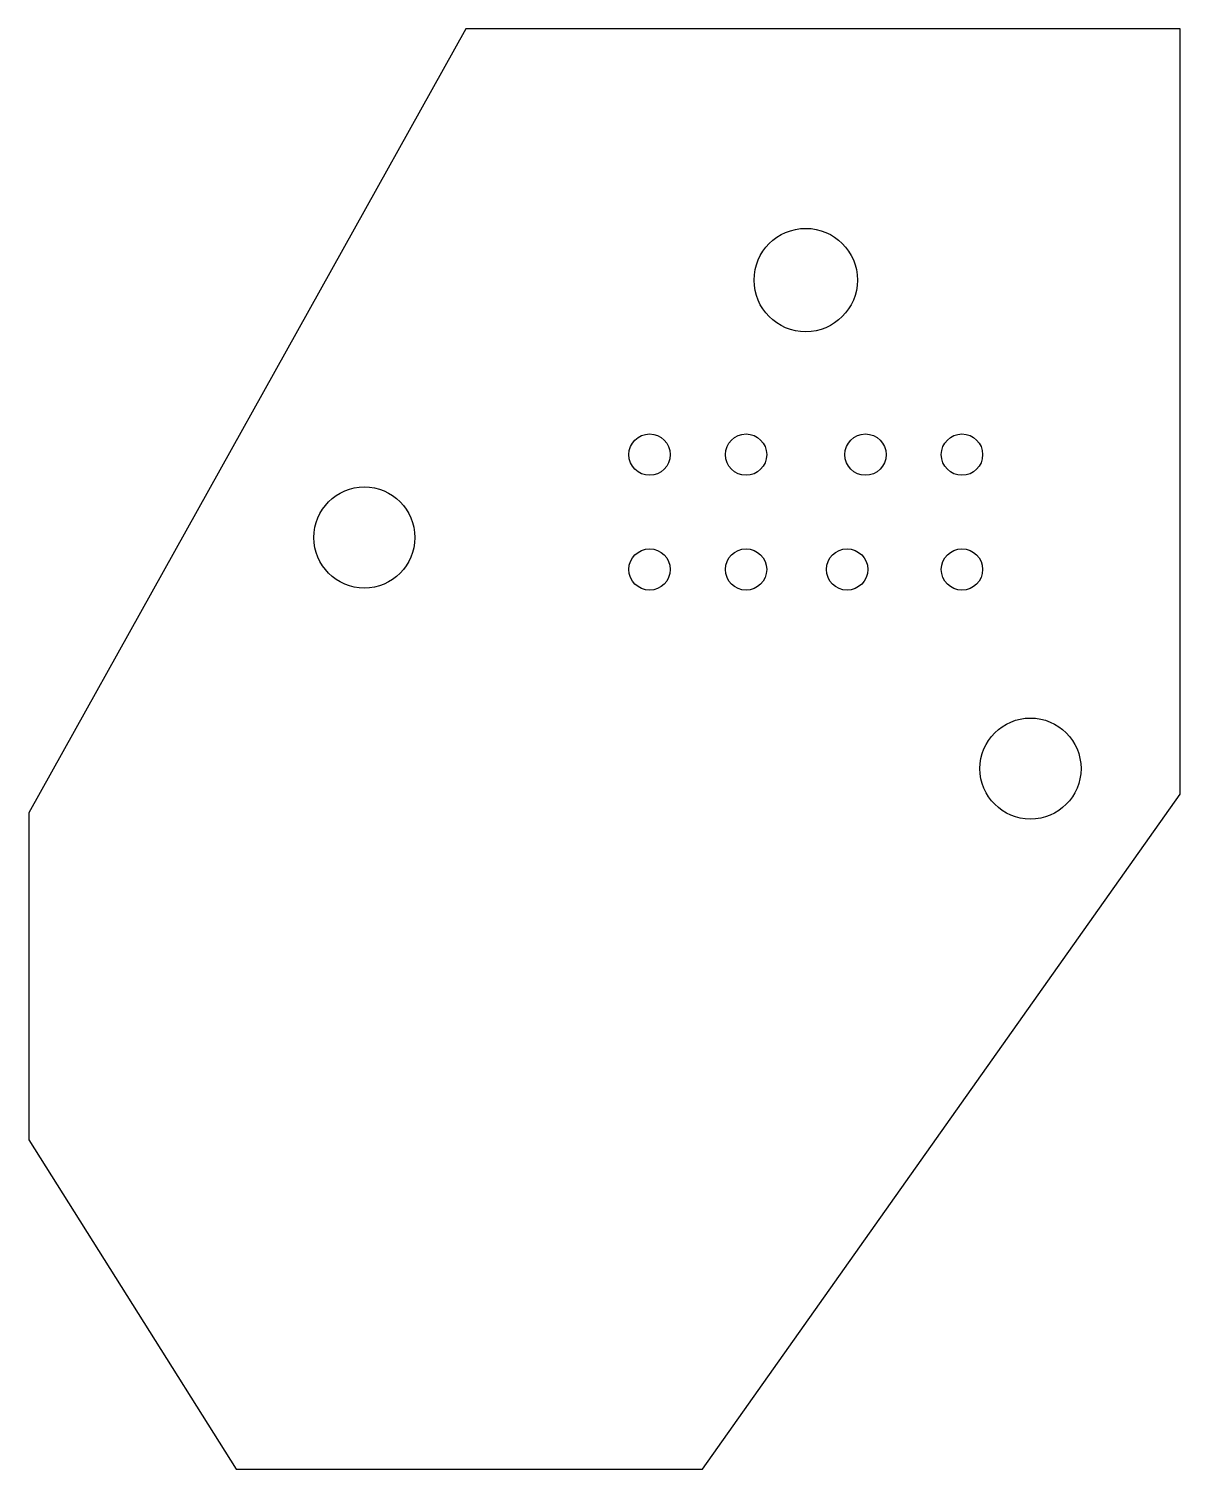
# Model space of a CAD drawing. Extents: x 5.2 to 30.3, y 263.5 to 294.8.
import ezdxf

# ---------------------------------------------------------------- set-up
doc = ezdxf.new("R2010")
doc.units = 0
doc.layers.add('Layer_1', color=7, linetype='CONTINUOUS')

msp = doc.modelspace()

# ---------------------------------------------------------------- linework, layer by layer
at = {"layer": 'Layer_1', "color": 7}
msp.add_lwpolyline([(5.245165, 270.628489), (9.758061, 263.45993), (19.907828, 263.45993), (30.309261, 278.151022), (30.309261, 294.810986), (14.759305, 294.810986), (14.759305, 294.810986), (5.245157, 277.744329)], close=True, dxfattribs=at)
for centre, radius in [((22.158465, 289.342393), 1.124999), ((18.758417, 285.542302), 0.449999), ((20.85849, 285.542302), 0.449999), ((23.458437, 285.542302), 0.449999), ((25.558512, 285.542302), 0.449999), ((12.550406, 283.738901), 1.1), ((18.758417, 283.04243), 0.449999), ((20.85849, 283.04243), 0.449999), ((23.05839, 283.04243), 0.449999), ((25.558512, 283.04243), 0.449999), ((27.050243, 278.708939), 1.1)]:
    msp.add_circle(centre, radius, dxfattribs=at)

doc.saveas('drawing.dxf')
